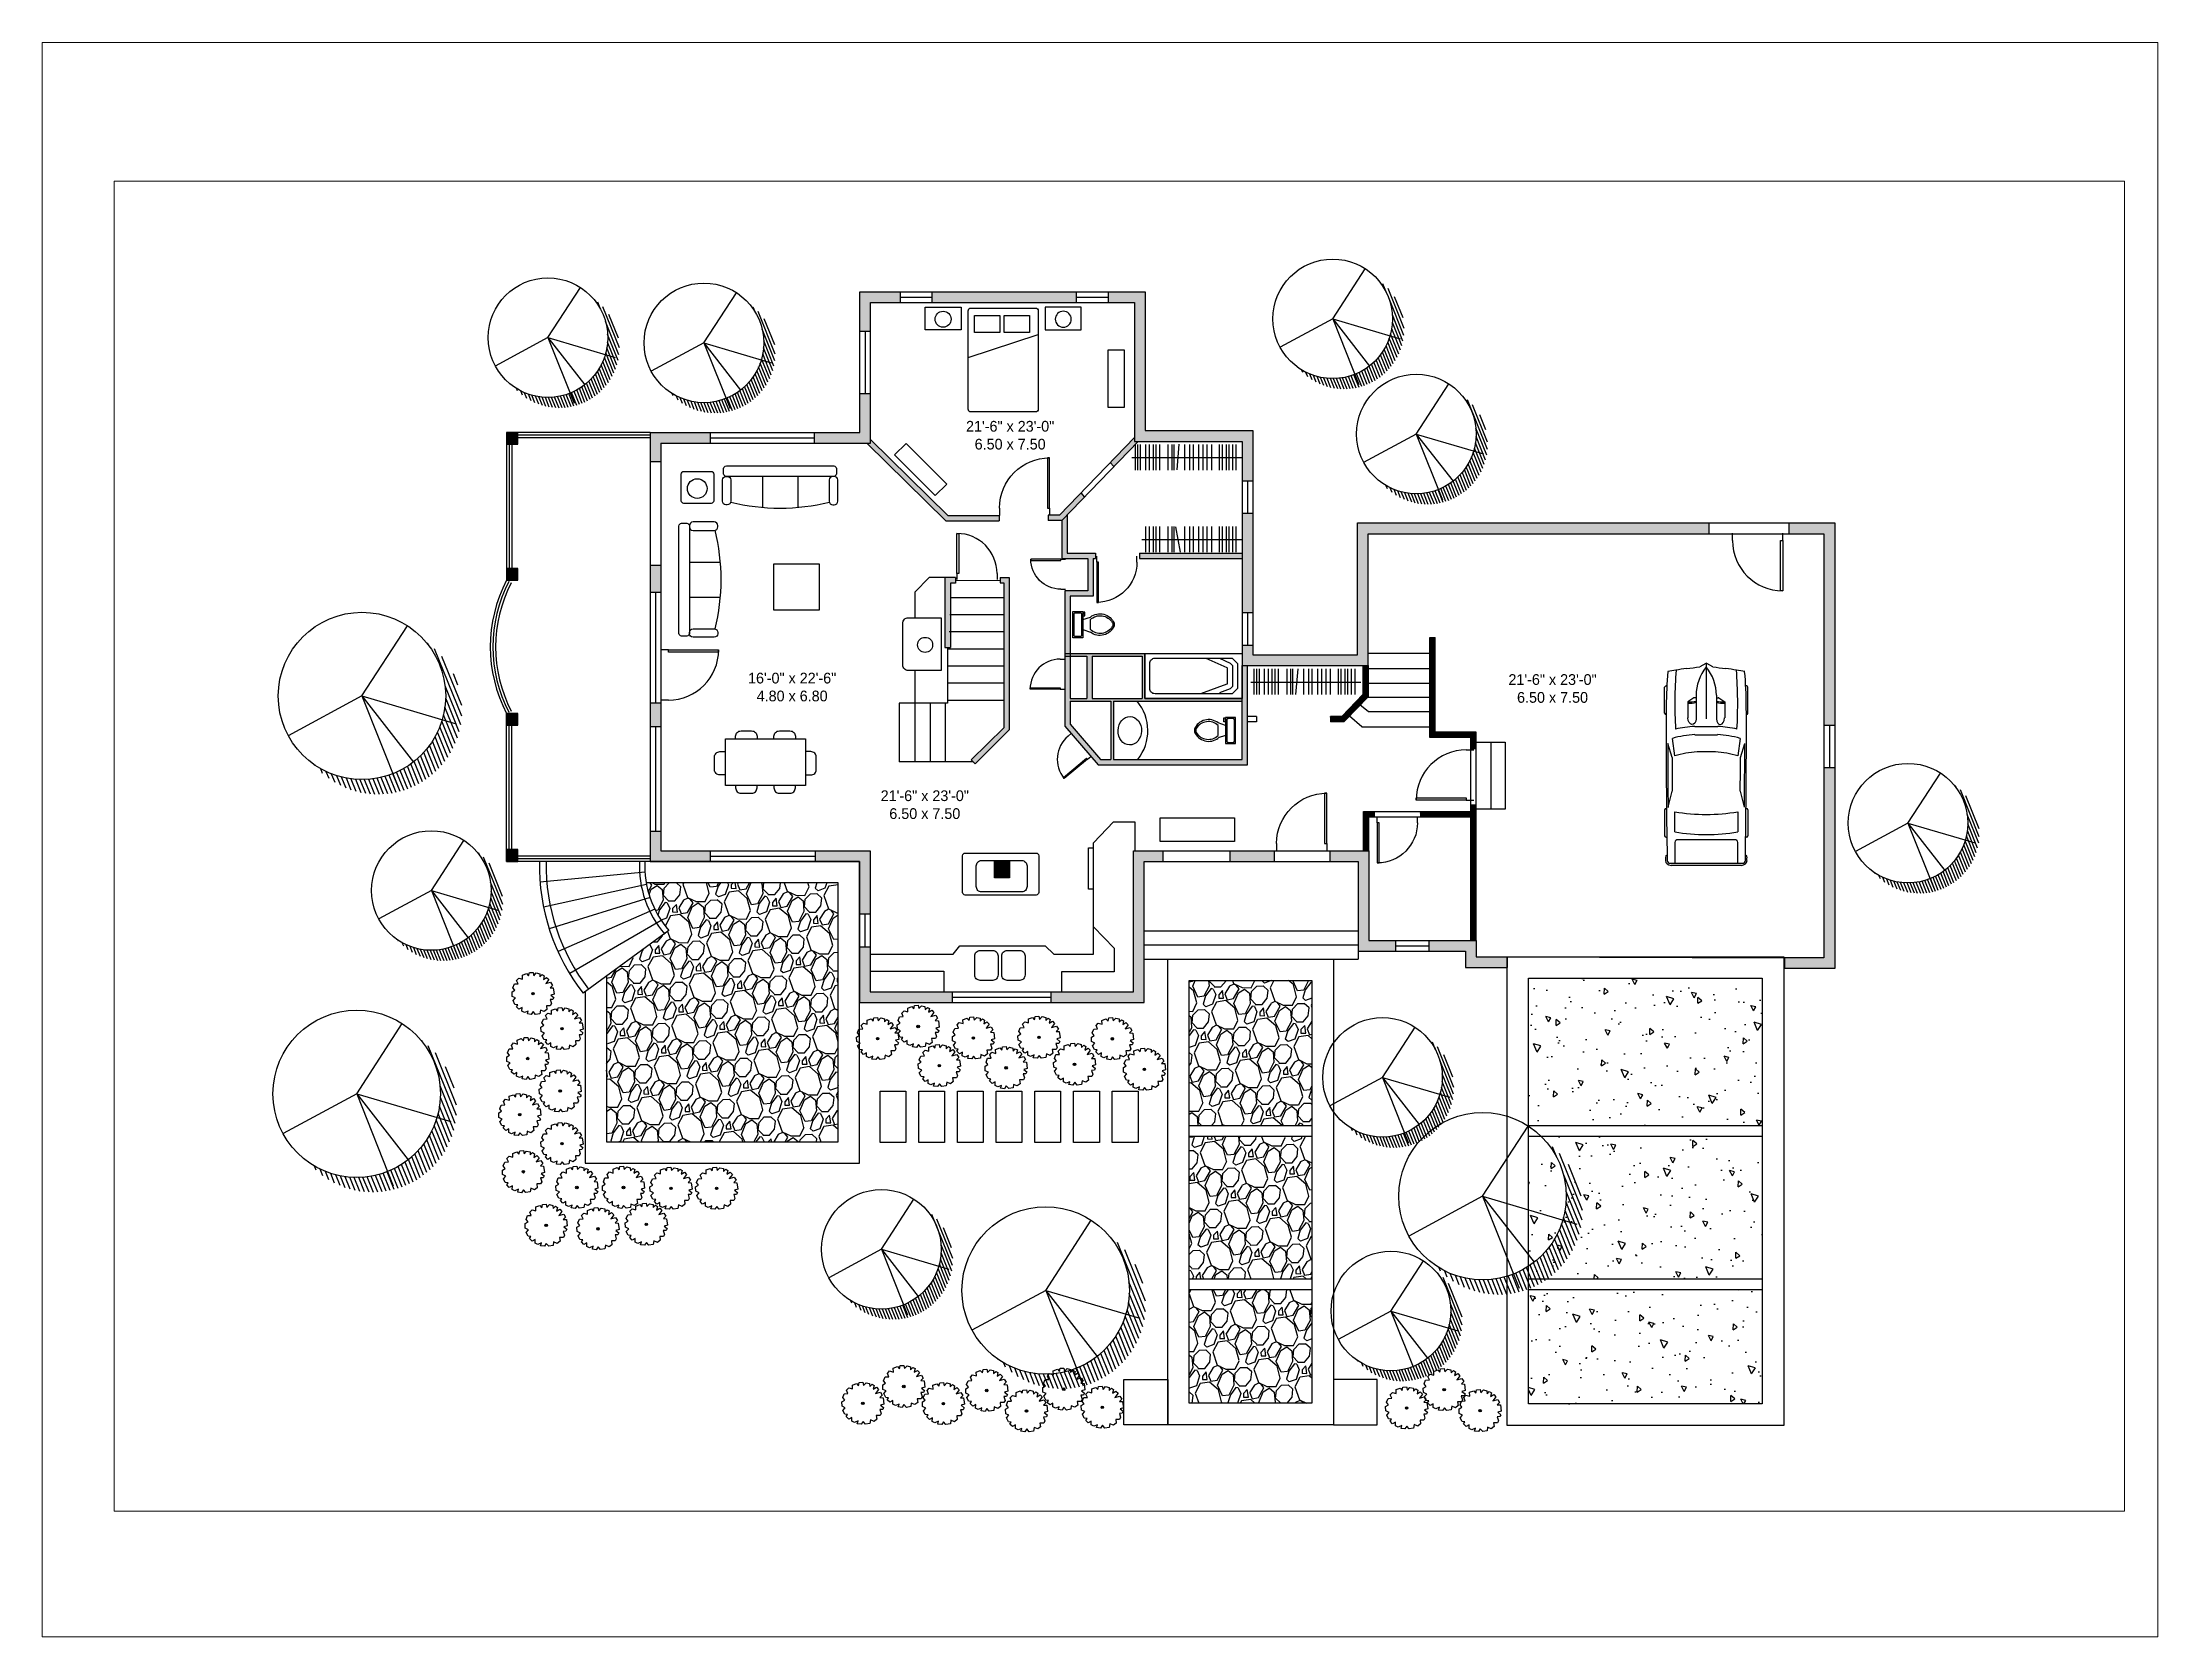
# Paper-space layout 'Layout1' of a CAD drawing. Header units: inches. Extents: x 0.1 to 10.2, y 0.2 to 7.8.
# The model-space entities are those that its viewports show. They can reach past a viewport. Long polylines and large blocks are cut down to what shows.
import ezdxf

# ---------------------------------------------------------------- set-up
doc = ezdxf.new("R2010")
doc.units = ezdxf.units.IN
doc.header["$MEASUREMENT"] = 0
doc.linetypes.add('PHANTOM2', pattern=[1.25, 0.625, -0.125, 0.125, -0.125, 0.125, -0.125])
doc.layers.get('0').update_dxf_attribs({"color": 20})
for name, color, linetype in [('Base', 5, 'Continuous'), ('Furniture', 13, 'Continuous'), ('Planters', 254, 'Continuous'), ('plants', 3, 'Continuous'), ('PPlne', 7, 'PHANTOM2'), ('Text', 7, 'Continuous')]:
    doc.layers.add(name, color=color, linetype=linetype)
doc.layers.add('VP', color=7, linetype='Continuous', plot=False)
doc.layers.add('Walls', color=7, linetype='Continuous', plot=False)
doc.styles.add('cityblue', font='', dxfattribs={"height": 12})
doc.styles.get('cityblue').set_extended_font_data('CityBlueprint')
pattern_1 = [(45, (-127.39268, 96.24636), (-0.088388348, 0.088388348), [])]
pattern_2 = [(295.0128, (-159.3516, 148.921), (257.934733, -544.030949), [6.7268, -665.9544]), (251.96974, (-156.5074, 142.8252), (188.4134344, 571.8394685), [11.5434, -1142.7962]), (199.51045, (-160.0803, 131.8486), (701.643234, 245.350306), [8.1394, -805.8016]), (334.2737, (-156.1932, 109.0146), (-900.968297, 436.756371), [10.5119, -1040.6779]), (359.83365, (-146.7233, 104.4517), (-649.985694, 4.312464), [10.3078, -1020.4687]), (64.2737, (-136.4156, 104.4218), (-436.756371, -900.968297), [10.5119, -1040.6779]), (104.69424, (-131.8526, 113.8917), (206.2771932, -793.693719), [13.9015, -1376.2424]), (139.25533, (-135.3789, 127.3385), (-875.799444, 751.98094), [13.1244, -1299.3161]), (188.42957, (-145.3223, 135.9047), (-754.620606, -114.226708), [10.5475, -1044.2037]), (242.23636, (-155.756, 134.3585), (260.927363, 486.741113), [12.0416, -590.0381]), (289.39744, (-161.3651, 123.7031), (271.8389923, -767.2050327), [15.5724, -1541.66875]), (205.8141, (-136.392, 154.3843), (-412.90735, -204.95736), [5.315, -526.1922]), (238.46923, (-141.1765, 152.0698), (346.025719, 559.255042), [10.1119, -1001.0756]), (292, (-146.465, 143.45), (46.0252, -19.5366), [7.071, -63.6396]), (270.1986, (-153.355, 142.5735), (5.632297, 269.199326), [3.8079, -376.9808]), (358.8014, (-153.342, 138.766), (-157.612284, 12.58443), [5.3851, -263.873]), (97.9638, (-147.958, 138.653), (-33.440816, 177.14884), [8.7464, -282.8011]), (228.565, (-149.17, 147.315), (85.09836, 72.51393), [6.3245, -151.7893]), (83.38954, (-164.673, 112.071), (57.289836, 518.862096), [8.86, -877.1423]), (137.34618, (-163.6532, 120.872), (428.131444, -399.003091), [7.433, -735.8704]), (0.1986, (-158.375, 151.2224), (-269.199326, 5.632297), [7.6158, -373.1729]), (50.61046, (-150.759, 151.2488), (-333.441292, -401.6427575), [8.86, -877.1423]), (46.44395, (-136.1375, 99.9583), (-189.733267, -191.0531), [8.544, -418.6562]), (1.77514, (-130.25, 106.15), (-603.960452, -15.224093), [7.1589, -708.7322]), (133.8014, (-112.154, 132.146), (-191.0531, 189.733267), [7.6158, -373.1729]), (84.35402, (-117.4255, 137.6427), (-69.874263, -676.47438), [8.3816, -829.7712]), (136.44395, (-121.727, 109.5937), (191.0531, -189.733267), [4.272, -422.9282]), (168.3099, (-113.326, 129.385), (-203.63753, 32.12098), [2.5495, -252.4015]), (232.9638, (-115.823, 129.901), (104.63491, 118.53917), [10.3078, -195.8475]), (253.009, (-122.0316, 121.673), (149.3403216, 479.788983), [9.5525, -945.6962]), (10.69, (-143.816, 136.895), (-111.58704, -6.95213), [7.211, -173.0665]), (60.15723, (-136.7297, 138.2323), (424.1719446, 743.3560126), [12.5897, -1246.3781]), (127.9454, (-130.465, 149.1525), (244.030473, -320.856866), [5.1478, -509.6337]), (157, (-133.63, 153.21), (-65.5618, -26.4887), [3, -47]), (187.25644, (-123.803, 121.3385), (400.322924, 47.345076), [6.9462, -687.676]), (115.0128, (-130.6936, 120.461), (-257.934733, 544.030949), [13.4536, -659.2276]), (67, (-136.38, 132.653), (-26.4887, 65.5618), [13, -37]), (32.30485, (-131.3026, 144.6195), (517.542263, 323.496532), [7.9057, -782.6637]), (321.0546, (-124.6206, 148.8445), (164.564414, -124.17147), [7.2801, -356.7254]), (274.64598, (-118.9585, 144.2684), (89.0578547, -1069.845175), [11.8532, -1173.4737]), (242.42608, (-117.9984, 132.454), (-300.000476, -578.7915983), [12.54, -1241.4537])]
pattern_3 = [(117, (-127.393, 96.246), (30.0837, 56.5793), [6.675, -73.425]), (62, (-127.39, 96.246), (-66.4484, 14.7903), [5.34, -58.74]), (167.4514, (-124.886, 100.96), (-36.3646, 71.3696), [5.673, -62.4016]), (113.184, (-143.78, 103.2), (50.6735, 81.6777), [10.0125, -110.1375]), (163.636, (-139.555, 110.01), (-47.3017, 110.447), [8.5093, -93.6025]), (58.184, (-143.78, 103.2), (-47.302, 110.447), [8.01, -88.11]), (88, (-136.204, 109.655), (53.742, 34.9005), [6.675, -73.425]), (33, (-136.204, 109.655), (-50.9466, 45.1507), [5.34, -58.74]), (138.4514, (-131.725, 112.563), (2.7954, 80.0512), [5.673, -62.4016]), (104.5, (-127.393, 96.246), (-26.84945, 12.5726), [0, -58.028, 0, -59.63, 0, -58.9625]), (74.5, (-127.393, 96.246), (-23.1639, 35.26765), [0, -33.998, 0, -56.693, 0, -22.4725]), (34.5, (-135.148, 77.977), (20.4115, 42.949), [0, -22.25, 0, -69.42, 0, -92.115]), (24.5, (-138.625, 69.785), (12.0792, 51.2586), [0, -28.925, 0, -46.102, 0, -65.415])]

# ---------------------------------------------------------------- blocks, each defined once
blk = doc.blocks.new('table')
at = {"layer": 'Furniture', "color": 20}
blk.add_lwpolyline([(105.9, 151.6), (195.5, 151.6), (195.5, 99.5), (105.9, 99.5)], close=True, dxfattribs=at)
for points in [[(117.4, 151.6), (117.4, 154.4, -0.414214), (123.4, 160.4), (135.3, 160.4, -0.414214), (141.3, 154.4), (141.3, 151.6)], [(160.3, 151.6), (160.3, 154.4, -0.414214), (166.3, 160.4), (178.2, 160.4, -0.414214), (184.2, 154.4), (184.2, 151.6)], [(105.9, 111.1), (99.8, 111.1, -0.414214), (93.8, 117.1), (93.8, 131.2, -0.414214), (99.8, 137.2), (105.9, 137.2)], [(195.5, 111.1), (201.6, 111.1, 0.414214), (207.6, 117.1), (207.6, 131.2, 0.414214), (201.6, 137.2), (195.5, 137.2)], [(117.4, 99.5), (117.4, 96.6, 0.414214), (123.4, 90.6), (135.3, 90.6, 0.414214), (141.3, 96.6), (141.3, 99.5)], [(160.3, 99.5), (160.3, 96.6, 0.414214), (166.3, 90.6), (178.2, 90.6, 0.414214), (184.2, 96.6), (184.2, 99.5)]]:
    blk.add_lwpolyline(points, format="xyb", dxfattribs=at)
blk = doc.blocks.new('couch1')
at = {"layer": 'Furniture', "color": 20}
for points in [[(107, 456.9), (227.1, 456.9, -0.414214), (230.1, 453.9), (230.1, 448.2, -0.414214), (227.1, 445.2), (107, 445.2, -0.414214), (104, 448.2), (104, 453.9, -0.414214)], [(106.6, 445.2), (108, 445.2, -0.414214), (112, 441.2), (112, 417.4, -0.414214), (108, 413.4), (106.6, 413.4, -0.414214), (102.6, 417.4), (102.6, 441.2, -0.414214)], [(227.6, 445.2), (226.1, 445.2, 0.414214), (222.1, 441.2), (222.1, 417.4, 0.414214), (226.1, 413.4), (227.6, 413.4, 0.414214), (231.6, 417.4), (231.6, 441.2, 0.414214)]]:
    blk.add_lwpolyline(points, format="xyb", close=True, dxfattribs=at)
for points in [[(147.3, 445.2), (147.3, 410.5)], [(186.8, 445.2), (186.8, 410.5)]]:
    blk.add_lwpolyline(points, dxfattribs=at)
blk.add_arc((167.1, 638.6), 228.9, 256.051, 283.949, dxfattribs=at)
blk = doc.blocks.new('table1')
at = {"layer": 'Furniture', "color": 20}
blk.add_lwpolyline([(329.4, 634.6), (369.7, 634.6), (369.7, 609.1), (329.4, 609.1)], close=True, dxfattribs=at)
blk.add_circle((349.5, 621.1), 8.95, dxfattribs=at)
blk = doc.blocks.new('table2')
at = {"layer": 'Furniture', "color": 20}
blk.add_lwpolyline([(59.6, 450.8), (89.9, 450.8, -0.414214), (92.9, 447.8), (92.9, 418, -0.414214), (89.9, 415), (59.6, 415, -0.414214), (56.6, 418), (56.6, 447.8, -0.414214)], format="xyb", close=True, dxfattribs=at)
blk.add_circle((74.4, 431.6), 11, dxfattribs=at)
blk = doc.blocks.new('*U11')
at = {"color": 7}
for p, q in [((0, 0), (0, -6)), ((40, 0), (40, -6))]:
    blk.add_line(p, q, dxfattribs=at)
blk.add_lwpolyline([(0, 0), (0, 40), (1.75, 40), (1.75, 0)], close=True, dxfattribs=at)
blk.add_arc((0, 0), 40, 0, 90, dxfattribs=at)
blk = doc.blocks.new('*U12')
at = {"color": 20}
for p, q in [((-10, -8.5), (-8, -8.5)), ((-10, -9.5), (-10, -8.5)), ((-7, -9.5), (-10, -9.5)), ((-8, -8.5), (-8, -8)), ((-7, -8), (-7, -9.5)), ((-4, -8), (-6, -14)), ((4, -14), (-4, -14)), ((4, -8), (6, -14)), ((9.5, -6), (9.5, -2))]:
    blk.add_line(p, q, dxfattribs=at)
blk.add_lwpolyline([(10.5, -8), (10.5, 0), (-10.5, 0), (-10.5, -8)], close=True, dxfattribs=at)
for points in [[(-9.5, -2), (-9.5, -6)], [(8.5, -1), (-8.5, -1)], [(-8.5, -7), (8.5, -7)]]:
    blk.add_lwpolyline(points, dxfattribs=at)
for centre, radius, start, end in [((-8.6, -1.9), 0.884, 81.8699, 188.1301), ((-8.6, -6.1), 0.884, 171.8699, 278.1301), ((3.5, -21.6), 12.2, 141.4691, 247.9714), ((4.2, -21.8), 11.3, 136.3677, 238.9468), ((-3.5, -21.6), 12.2, 292.0284, 38.5307), ((-4.2, -21.8), 11.3, 301.053, 43.6321), ((8.6, -1.9), 0.884, 351.8699, 98.1301), ((8.6, -6.1), 0.884, 261.8699, 8.1301), ((0, -27.9), 4, 245.7318, 294.2682), ((0, -29), 4, 254.8605, 285.1395)]:
    blk.add_arc(centre, radius, start, end, dxfattribs=at)
blk = doc.blocks.new('*U10')
at = {"color": 20}
for p, q in [((21.1, 37.4), (21.1, 36.8)), ((46.6, 38.9), (22.4, 38.9)), ((47.8, 37.4), (47.8, 37.4)), ((70, 31.5), (86.4, 29.4)), ((88, 31.9), (74.8, 35.9)), ((134.3, 35.6), (119.3, 31.8)), ((135.5, 37.1), (135.5, 37.4)), ((136.7, 38.9), (160.9, 38.9)), ((138.4, 29.4), (157.2, 29.4)), ((162.1, 37.4), (162.1, 36.8)), ((164.5, 26.4), (164.5, -26.4)), ((186.5, 29.4), (167, 29.4)), ((186.5, -33.5), (186.5, 33.5)), ((188.4, -32.8), (188.4, 32.8)), ((3.3, 6.1), (0.1, 0.4)), ((29.8, 9.5), (51.7, 9.5)), ((32.1, 9.5), (32.1, 11.2)), ((32.3, 11.6), (36.1, 17.2)), ((36.1, 17.2), (50.9, 17.2)), ((58.9, -10.8), (58.9, 10.8)), ((66.6, -10.5), (66.6, 10.5)), ((82.7, 8.5), (82.7, -8.5)), ((186.5, -10.5), (186.5, 10.5)), ((0, 0), (51.7, 0)), ((0.1, -0.4), (3.3, -6.1)), ((29.8, -9.5), (51.7, -9.5)), ((32.1, -9.5), (32.1, -11.2)), ((32.3, -11.6), (36.1, -17.2)), ((36.1, -17.2), (50.9, -17.2)), ((21.1, -37.4), (21.1, -36.8)), ((46.6, -38.9), (22.4, -38.9)), ((47.8, -37.4), (47.8, -37.4)), ((86.4, -29.4), (70, -31.5)), ((88, -31.9), (74.8, -35.9)), ((134.3, -35.6), (119.3, -31.8)), ((135.5, -37.1), (135.5, -37.4)), ((136.7, -38.9), (160.9, -38.9)), ((157.2, -29.4), (138.4, -29.4)), ((162.1, -37.4), (162.1, -36.8)), ((167, -29.4), (186.5, -29.4))]:
    blk.add_line(p, q, dxfattribs=at)
for centre, major_axis, ratio, start_param, end_param in [((259.2, -27.5), (0, -305.3), 0.842304, 4.528606, 4.561838), ((266, -27.5), (0, 313.3), 0.842304, 1.367076, 1.39176), ((37.5, -594), (0, -623.3), 0.842304, 3.096046, 3.200911), ((41.2, -490.9), (0, 528.2), 0.842304, 0.00281, 0.075598), ((22.4, 37.4), (0, -1.48), 0.842304, 3.141593, 4.712389), ((64.5, -10555.6), (0, 10593), 0.842304, -0.013397, 0.002797), ((46.6, 37.4), (0, 1.48), 0.842304, -1.570796, 0), ((134.4, 5.4), (0, -89.8), 0.842304, 4.449482, 4.652344), ((135.3, 5.4), (0, 81.8), 0.842304, 1.245306, 1.50788), ((64.5, -10555.6), (0, -10591.5), 0.842304, 3.133765, 3.140441), ((149.6, 2.8), (0, -79.6), 0.842304, 4.372215, 4.640744), ((95.8, -3666.4), (0, -3698.2), 0.842304, 3.134049, 3.144098), ((136.7, 37.4), (0, -1.48), 0.842304, 3.141593, 4.712389), ((17.1, 0), (0, 147), 0.842304, 4.511394, 4.913384), ((35.9, 0), (0, 147), 0.842304, 4.511394, 4.913384), ((160.9, 37.4), (0, 1.48), 0.842304, -1.570796, 0), ((167, 26.4), (0, 2.96), 0.842304, 0, 1.570796), ((180.6, 35.8), (0, 2.22), 0.842304, -0.013017, 1.249894), ((64.5, -10556.4), (0, 10595.3), 0.842304, -0.013397, -0.013017), ((184, 32.8), (0, -5.25), 0.842304, 1.570796, 3.128196), ((184, 33.5), (0, -2.96), 0.842304, 1.570796, 3.128196), ((0.6, 0), (0, -0.74), 0.842304, 4.131459, 5.293319), ((-204.5, 52.4), (0, -251), 0.842304, 1.385369, 1.434372), ((29.8, -46.7), (0, 56.2), 0.842304, 0, 0.590319), ((32.7, 11.2), (0, 0.74), 0.842304, 0.879714, 1.570796), ((13, 17), (0, 27.4), 0.842304, 4.435146, 4.718221), ((14.2, 17), (0, 27.4), 0.842304, 4.435146, 4.718221), ((50.8, 13.3), (6.34, -0.36), 0.603834, -1.395552, 1.581315), ((-204.5, -52.4), (0, 251), 0.842304, -1.434372, -1.385369), ((29.8, 46.7), (0, 56.2), 0.842304, 2.551274, 3.141593), ((259.2, 27.5), (0, 305.3), 0.842304, 1.721348, 1.754579), ((32.7, -11.2), (0, -0.74), 0.842304, 4.712389, 5.403472), ((13, -17), (0, -27.4), 0.842304, 1.564964, 1.848039), ((14.2, -17), (0, -27.4), 0.842304, 1.564964, 1.848039), ((134.4, -5.4), (0, -89.8), 0.842304, -1.510751, -1.307889), ((135.3, -5.4), (0, -81.8), 0.842304, -1.50788, -1.245306), ((149.6, -2.8), (0, -79.6), 0.842304, -1.499151, -1.230623), ((266, 27.5), (0, 313.3), 0.842304, 1.749832, 1.774517), ((37.5, 594), (0, -623.3), 0.842304, -0.059319, 0.045547), ((41.2, 490.9), (0, -528.2), 0.842304, -0.075598, -0.00281), ((22.4, -37.4), (0, 1.48), 0.842304, 1.570796, 3.141593), ((64.5, 10555.6), (0, 10593), 0.842304, 3.138796, 3.15499), ((46.6, -37.4), (0, -1.48), 0.842304, 0, 1.570796), ((64.5, 10555.6), (0, -10591.5), 0.842304, 0.001152, 0.007828), ((95.8, 3666.4), (0, -3698.2), 0.842304, -0.002505, 0.007544), ((136.7, -37.4), (0, -1.48), 0.842304, -1.570796, 0), ((160.9, -37.4), (0, 1.48), 0.842304, 3.141593, 4.712389), ((167, -26.4), (0, -2.96), 0.842304, 4.712389, 6.283185), ((180.6, -35.8), (0, -2.22), 0.842304, -1.249894, 0.013017), ((64.5, 10556.4), (0, 10595.3), 0.842304, 3.15461, 3.15499), ((184, -32.8), (0, -5.25), 0.842304, 0.013397, 1.570796), ((184, -33.5), (0, 2.96), 0.842304, 3.15499, 4.712389)]:
    blk.add_ellipse(centre, major_axis=major_axis, ratio=ratio, start_param=start_param, end_param=end_param, dxfattribs=at)
at = {"color": 20, "extrusion": (0, 0, -1)}
blk.add_ellipse((50.8, -13.3), major_axis=(6.34, 0.36), ratio=0.603834, start_param=-1.395552, end_param=1.581315, dxfattribs=at)
blk = doc.blocks.new('column')
at = {"layer": 'Base'}
h = blk.add_hatch(color=7, dxfattribs=at)
h.dxf.hatch_style = 1
h.paths.add_polyline_path([(-139, 27.6), (-139, 14.4), (-126.4, 14.4), (-126.4, 27.6)])
at = {"layer": 'Base', "color": 7}
blk.add_lwpolyline([(-139, 14.4), (-126.4, 14.4), (-126.4, 27.6), (-139, 27.6)], close=True, dxfattribs=at)
blk = doc.blocks.new('tree1')
at = {"layer": 'plants'}
h = blk.add_hatch(dxfattribs=at)
h.set_pattern_fill('ANSI31', color=104, scale=26, angle=67)
h.paths.add_polyline_path([(161.8, 582.8, 0.24545), (133.1, 637.7, -0.176813), (148.8, 594.6, -0.231228), (123, 541.8), (133.6, 528.2, 0.242904)])
h.paths.add_polyline_path([(123, 541.8, -0.328586), (43.7, 539.6, 0.390287), (133.6, 528.2)])
at = {"layer": 'plants', "color": 104}
for points in [[(81.9, 594.6), (118.3, 650.7)], [(81.9, 594.6), (23, 562.8)], [(81.9, 594.6), (111.1, 521.1)], [(81.9, 594.6), (81.9, 594.6)], [(81.9, 594.6), (123, 541.8)], [(81.9, 594.6), (81.9, 594.6)], [(81.9, 594.6), (157.2, 572.4)], [(81.9, 594.6), (81.9, 594.6)]]:
    blk.add_lwpolyline(points, dxfattribs=at)
blk.add_circle((81.9, 594.6), 66.9, dxfattribs=at)
blk = doc.blocks.new('shrub1')
at = {"layer": 'plants'}
h = blk.add_hatch(color=23, dxfattribs=at)
h.dxf.hatch_style = 1
h.paths.add_polyline_path([(277.6, -184, 1), (274.8, -184, 1)])
at = {"layer": 'plants', "color": 23}
blk.add_lwpolyline([(287.8, -168.1), (291.4, -165.9), (293.8, -168.4), (290.4, -172.9), (295.9, -171.4), (298, -174.8), (295.4, -177.4), (298.9, -177.6), (299.8, -184.7), (296.1, -185.8), (299.5, -188.5), (298.4, -190.7), (295.3, -190.8), (296.7, -195.2), (295.5, -197.6), (291.2, -197.6), (291.8, -201.8), (288.7, -204.2), (284.6, -202.5), (284, -206.5), (279.1, -207.3), (276.4, -204.2), (274.3, -207.4), (269.9, -206.8), (270.9, -203.6), (266.8, -205.3), (263.8, -203.8), (263.9, -199.7), (260.5, -201.6), (257.7, -198.7), (259.2, -196.5), (256, -196.1), (253.9, -191.9), (256.6, -188.9), (252.9, -187.2), (252.7, -182.1), (255.9, -180.2), (253.7, -177.5), (255.4, -173.2), (259.6, -173), (257.9, -169.3), (260.4, -166.6), (264.6, -167.8), (264.5, -163.4), (269, -161.7), (271.3, -164.3), (272.1, -160.6), (276.2, -160.3), (277, -164), (279.9, -160.8), (283.8, -161.8), (283.9, -165.2), (286.5, -162.6), (288.8, -164)], close=True, dxfattribs=at)
blk.add_circle((276.2, -184), 1.38, dxfattribs=at)

msp = doc.modelspace()

# ---------------------------------------------------------------- hatches: boundary and pattern name
at = {"layer": 'Furniture'}
h = msp.add_hatch(color=20, dxfattribs=at)
h.dxf.hatch_style = 1
h.paths.add_polyline_path([(279.5, 111), (296.2, 111), (296.2, 92.3), (279.5, 92.3)])
at = {"layer": 'Planters'}
h = msp.add_hatch(dxfattribs=at)
h.set_pattern_fill('GRAVEL', color=253, scale=50, angle=67)
h.set_pattern_definition(pattern_2)
h.paths.add_polyline_path([(-154.3, -17.7), (-154.3, -203.2), (104.6, -203.2), (104.6, 86.6), (-110, 86.6, 0.135881), (-84.7, 33.2)])
h = msp.add_hatch(dxfattribs=at)
h.set_pattern_fill('GRAVEL', color=253, scale=50, angle=67)
h.set_pattern_definition(pattern_2)
h.paths.add_polyline_path([(497.4, -185), (634.8, -185), (634.8, -22.7), (497.4, -22.7)])
h = msp.add_hatch(dxfattribs=at)
h.set_pattern_fill('AR-CONC', color=24, scale=8.9, angle=67)
h.set_pattern_definition(pattern_3)
h.paths.add_polyline_path([(877.1, -20), (877.1, -185), (1138.6, -185), (1138.6, -20)])
h = msp.add_hatch(dxfattribs=at)
h.set_pattern_fill('GRAVEL', color=253, scale=50, angle=67)
h.set_pattern_definition(pattern_2)
h.paths.add_polyline_path([(497.4, -197.2), (497.4, -356.5), (634.8, -356.5), (634.8, -197.2)])
h.paths.add_polyline_path([(497.4, -368.7), (497.4, -495.7), (634.8, -495.7), (634.8, -368.7)])
h = msp.add_hatch(dxfattribs=at)
h.set_pattern_fill('AR-CONC', color=24, scale=8.9, angle=67)
h.set_pattern_definition(pattern_3)
h.paths.add_polyline_path([(1138.6, -356.5), (1138.6, -197.2), (877.1, -197.2), (877.1, -356.5)])
h.paths.add_polyline_path([(1138.6, -496.5), (1138.6, -368.7), (877.1, -368.7), (877.1, -496.5)])
at = {"layer": 'Walls'}
h = msp.add_hatch(color=7, dxfattribs=at)
h.dxf.hatch_style = 1
h.paths.add_polyline_path([(-105.6, 558.2), (-93.6, 558.2), (-93.6, 578.6), (-38.6, 578.6), (-38.6, 590.6), (-105.6, 590.6)])
h.paths.add_polyline_path([(78, 590.6), (78, 578.6), (140.9, 578.6), (140.9, 634), (128.9, 634), (128.9, 590.6)])
h.paths.add_polyline_path([(140.9, 703.8), (140.9, 736.1), (174, 736.1), (174, 748.1), (128.9, 748.1), (128.9, 703.8)])
h.paths.add_polyline_path([(209.6, 748.1), (209.6, 736.1), (371.1, 736.1), (371.1, 748.1)])
h.paths.add_polyline_path([(568.8, 536.4), (568.8, 592.6), (448.1, 592.6), (448.1, 748.1), (406.8, 748.1), (406.8, 736.1), (436.1, 736.1), (436.1, 580.6), (556.8, 580.6), (556.8, 536.4)])
h.paths.add_polyline_path([(568.8, 500.2), (556.8, 500.2), (556.8, 389.2), (568.8, 389.2)])
h.paths.add_polyline_path([(568.8, 341.8), (568.8, 352.5), (556.8, 352.5), (556.8, 329.8), (697.8, 329.8), (697.8, 477.3), (1078.6, 477.3), (1078.6, 489.3), (685.8, 489.3), (685.8, 341.8)])
h.paths.add_polyline_path([(1168.2, 489.3), (1168.2, 477.3), (1207.6, 477.3), (1207.6, 262.9), (1219.6, 262.9), (1219.6, 489.3)])
h.paths.add_polyline_path([(-105.6, 411.9), (-93.6, 411.9), (-93.6, 442), (-105.6, 442)])
h.paths.add_polyline_path([(-105.6, 261.5), (-93.6, 261.5), (-93.6, 288.2), (-105.6, 288.2)])
h.paths.add_polyline_path([(-93.6, 122.6), (-93.6, 144.3), (-105.6, 144.3), (-105.6, 110.6), (-38.5, 110.6), (-38.5, 122.6)])
h.paths.add_polyline_path([(128.6, 110.6), (128.6, 51.9), (140.6, 51.9), (140.6, 122.6), (79, 122.6), (79, 110.6)])
h.paths.add_polyline_path([(128.6, -47.2), (232.4, -47.2), (232.4, -35.2), (140.6, -35.2), (140.6, 15), (128.6, 15)])
h.paths.add_polyline_path([(447.1, -47.2), (447.1, 110.6), (468.1, 110.6), (468.1, 122.6), (435.1, 122.6), (435.1, -35.2), (342.8, -35.2), (342.8, -47.2)])
h.paths.add_polyline_path([(592.4, 110.6), (592.4, 122.6), (542.9, 122.6), (542.9, 110.6)])
h.paths.add_polyline_path([(686.5, 10.2), (728.4, 10.2), (728.4, 22.2), (698.5, 22.2), (698.5, 122.6), (654.8, 122.6), (654.8, 110.6), (686.5, 110.6)])
h.paths.add_polyline_path([(853.1, -8), (853.1, 4), (818.5, 4), (818.5, 22.2), (765.5, 22.2), (765.5, 10.2), (806.5, 10.2), (806.5, -8)])
h.paths.add_polyline_path([(1163.3, 2.6), (1163.3, -9.4), (1219.6, -9.4), (1219.6, 215.7), (1207.6, 215.7), (1207.6, 2.6)])
h = msp.add_hatch(color=7, dxfattribs=at)
h.dxf.hatch_style = 1
h.paths.add_polyline_path([(227.5, 497.5), (140.9, 582.8), (140.9, 578.6), (136.7, 578.6), (225.1, 491.5), (285, 491.5), (285, 497.5)])
h = msp.add_hatch(color=7, dxfattribs=at)
h.dxf.hatch_style = 1
h.paths.add_polyline_path([(440.2, 580.6), (436.1, 580.6), (436.1, 584.9), (409, 556.9), (413.2, 552.5)])
h.paths.add_polyline_path([(380.3, 518.3), (376.3, 522.9), (352.3, 498), (339.6, 498), (339.6, 492), (354.9, 492)])
h.paths.add_polyline_path([(360.8, 498.1), (354.8, 491.9), (354.8, 449.5), (383.9, 449.5), (383.9, 413.3), (358.3, 413.3), (358.3, 343.4), (364.3, 343.4), (364.3, 407.3), (389.9, 407.3), (389.9, 449.5), (392.6, 449.5), (392.6, 455.5), (360.8, 455.5)])
h.paths.add_polyline_path([(447.8, 343.4), (364.3, 343.4), (364.3, 340.4), (382.9, 340.4), (382.9, 292.8), (364.3, 292.8), (364.3, 340.4), (358.3, 340.4), (358.3, 262), (395.5, 218.8), (562.8, 218.8), (562.8, 329.8), (556.8, 329.8), (556.8, 224.8), (412.9, 224.8), (412.9, 289.8), (556.8, 289.8), (556.8, 292.8), (447.8, 292.8)])
h.paths.add_polyline_path([(388.9, 340.4), (444.8, 340.4), (444.8, 292.8), (388.9, 292.8)], flags=16)
h.paths.add_polyline_path([(409.9, 289.8), (409.9, 224.8), (398.3, 224.8), (364.3, 264.2), (364.3, 289.8)], flags=16)
h.paths.add_polyline_path([(364.3, 343.4), (358.3, 343.4), (358.3, 340.4), (364.3, 340.4)], flags=17)
h = msp.add_hatch(color=7, dxfattribs=at)
h.dxf.hatch_style = 1
h.paths.add_polyline_path([(556.8, 449.5), (556.8, 455.5), (441.9, 455.5), (441.9, 449.5)])
h = msp.add_hatch(color=7, dxfattribs=at)
h.dxf.hatch_style = 1
h.paths.add_polyline_path([(224.2, 349.9), (230.2, 349.9), (230.2, 422.1), (235.8, 422.1), (235.8, 428.1), (224.2, 428.1)])
h.paths.add_polyline_path([(296, 428.2), (286, 428.2), (286, 422.2), (290, 422.2), (290, 260.2), (253.6, 224.1), (257.8, 219.8), (296, 257.7)])
h = msp.add_hatch(dxfattribs=at)
h.set_pattern_fill('ANSI31')
h.set_pattern_definition(pattern_1)
h.paths.add_polyline_path([(766.7, 249.1), (812.5, 249.1), (812.5, 236.9), (818.5, 236.9), (818.5, 255.1), (772.7, 255.1), (772.7, 361), (766.7, 361)])
h.paths.add_polyline_path([(655.4, 266.8), (670.6, 266.8), (697.8, 294.8), (697.8, 329.8), (691.8, 329.8), (691.8, 297.2), (668.1, 272.8), (655.4, 272.8)])
h = msp.add_hatch(dxfattribs=at)
h.set_pattern_fill('ANSI31')
h.set_pattern_definition(pattern_1)
h.paths.add_polyline_path([(698.5, 160.4), (704.5, 160.4), (704.5, 166.4), (692.5, 166.4), (692.5, 122.6), (698.5, 122.6)])
h = msp.add_hatch(dxfattribs=at)
h.set_pattern_fill('ANSI31')
h.set_pattern_definition(pattern_1)
h.paths.add_polyline_path([(756.2, 166.4), (756.2, 160.4), (812.5, 160.4), (812.5, 166.4)])
h = msp.add_hatch(dxfattribs=at)
h.set_pattern_fill('ANSI31')
h.set_pattern_definition(pattern_1)
h.paths.add_polyline_path([(818.5, 173.8), (812.5, 173.8), (812.5, 22.2), (818.5, 22.2)])

# ---------------------------------------------------------------- linework, layer by layer
at = {"layer": 'Base', "color": 7}
for points in [[(-105.6, 590.6), (128.9, 590.6), (128.9, 748.1), (448.1, 748.1), (448.1, 592.6), (568.8, 592.6), (568.8, 341.8), (685.8, 341.8), (685.8, 489.3), (1219.6, 489.3), (1219.6, -9.4), (1163.3, -9.4)], [(-93.6, 578.6), (140.9, 578.6), (140.9, 736.1), (436.1, 736.1), (436.1, 580.6), (556.8, 580.6), (556.8, 329.8), (697.8, 329.8), (697.8, 477.3), (1207.6, 477.3), (1207.6, 2.6), (1163.3, 2.6)], [(174, 748.1), (174, 736.1)], [(174, 742.1), (209.6, 742.1)], [(209.6, 748.1), (209.6, 736.1)], [(371.1, 748.1), (371.1, 736.1)], [(371.1, 742.1), (406.8, 742.1)], [(406.8, 748.1), (406.8, 736.1)], [(128.9, 703.8), (140.9, 703.8)], [(134.9, 703.8), (134.9, 634)], [(128.9, 634), (140.9, 634)], [(-105.6, 590.6), (-266.4, 590.6), (-266.4, 425.2)], [(-105.6, 587.6), (-263.4, 587.6), (-263.4, 425.2)], [(-105.6, 584.6), (-260.4, 584.6), (-260.4, 425.2)], [(-105.6, 590.6), (-105.6, 110.6), (128.6, 110.6), (128.6, -47.2), (447.1, -47.2), (447.1, 110.6), (686.5, 110.6), (686.5, 10.2), (806.5, 10.2), (806.5, -8), (853.1, -8)], [(-93.6, 578.6), (-93.6, 122.6), (140.6, 122.6), (140.6, -35.2), (435.1, -35.2), (435.1, 122.6), (698.5, 122.6), (698.5, 22.2), (818.5, 22.2), (818.5, 4), (853.1, 4)], [(-38.6, 590.6), (-38.6, 578.6)], [(-38.6, 584.6), (78, 584.6)], [(78, 590.6), (78, 578.6)], [(136.7, 578.6), (225.1, 491.5), (285, 491.5)], [(140.9, 582.8), (227.5, 497.5), (285, 497.5)], [(436.1, 584.9), (352.3, 498), (339.6, 498)], [(440.2, 580.6), (354.9, 492), (339.6, 492)], [(-105.6, 558.2), (-93.6, 558.2)], [(409, 556.9), (413.2, 552.5)], [(376.3, 522.9), (380.3, 518.3)], [(556.8, 536.4), (568.8, 536.4)], [(562.8, 536.4), (562.8, 500.2)], [(285, 497.5), (285, 491.5)], [(339.6, 498), (339.6, 492)], [(360.8, 498.1), (360.8, 455.5), (392.6, 455.5)], [(556.8, 500.2), (568.8, 500.2)], [(354.8, 492), (354.8, 449.5), (383.9, 449.5)], [(1078.6, 489.3), (1078.6, 477.3)], [(1168.2, 489.3), (1168.2, 477.3)], [(392.6, 455.5), (392.6, 449.5)], [(441.9, 455.5), (556.8, 455.5)], [(441.9, 455.5), (441.9, 449.5)], [(-105.6, 442), (-93.6, 442)], [(235.8, 428.1), (224.2, 428.1), (224.2, 349.9)], [(235.8, 428.1), (235.8, 422.1)], [(286, 428.2), (296, 428.2), (296, 257.7), (257.8, 219.8)], [(286, 428.2), (286, 422.2)], [(383.9, 449.5), (383.9, 413.3), (358.3, 413.3), (358.3, 262), (395.5, 218.8), (562.8, 218.8), (562.8, 329.8)], [(389.9, 449.5), (389.9, 407.3), (364.3, 407.3), (364.3, 292.8)], [(389.9, 449.5), (392.6, 449.5)], [(441.9, 449.5), (556.8, 449.5)], [(-105.6, 411.9), (-93.6, 411.9)], [(-99.6, 411.9), (-99.6, 288.2)], [(235.8, 422.1), (230.2, 422.1), (230.2, 349.9)], [(230.2, 406), (290, 406)], [(235.8, 425.1), (286, 425.2)], [(286, 422.2), (290, 422.2), (290, 260.2), (253.6, 224.1)], [(229.5, 386.9), (290, 386.9)], [(556.8, 389.2), (568.8, 389.2)], [(562.8, 389.2), (562.8, 352.5)], [(228.8, 367.7), (290, 367.7)], [(812.5, 22.2), (812.5, 249.1), (766.7, 249.1), (766.7, 361)], [(766.7, 361), (772.7, 361)], [(818.5, 22.2), (818.5, 255.1), (772.7, 255.1), (772.7, 361)], [(227.2, 349.9), (227.2, 287.5), (172.9, 287.5)], [(224.2, 349.9), (230.2, 349.9)], [(227.2, 348.6), (290, 348.6)], [(358.3, 343.4), (447.8, 343.4), (447.8, 292.8)], [(358.3, 340.4), (382.9, 340.4)], [(382.9, 340.4), (382.9, 292.8)], [(388.9, 340.4), (388.9, 292.8)], [(388.9, 340.4), (444.8, 340.4), (444.8, 292.8)], [(556.8, 352.5), (568.8, 352.5)], [(697.8, 343.5), (766.7, 343.5)], [(227.2, 310.3), (290, 310.3)], [(227.4, 329.4), (290, 329.4)], [(412.9, 224.8), (556.8, 224.8), (556.8, 329.8)], [(697.8, 329.8), (697.8, 294.8), (670.6, 266.8), (655.4, 266.8)], [(691.8, 329.8), (691.8, 297.2), (668.1, 272.8), (655.4, 272.8)], [(697.8, 326.5), (766.7, 326.5)], [(697.8, 310), (766.7, 310)], [(-105.6, 288.2), (-93.6, 288.2)], [(172.9, 287.5), (172.9, 222)], [(190.3, 287.5), (190.3, 222)], [(207.6, 287.5), (207.6, 222)], [(224.4, 287.5), (224.4, 222)], [(227.2, 291.1), (290, 291.1)], [(364.3, 292.8), (382.9, 292.8)], [(364.3, 289.8), (409.9, 289.8)], [(364.3, 289.8), (364.3, 264.2), (398.3, 224.8), (409.9, 224.8)], [(388.9, 292.8), (444.8, 292.8)], [(409.9, 289.8), (409.9, 224.8)], [(412.9, 289.8), (412.9, 224.8)], [(412.9, 289.8), (556.8, 289.8)], [(447.8, 292.8), (556.8, 292.8)], [(697.8, 278.2), (688.7, 285.4)], [(697.8, 294.4), (766.7, 294.4)], [(-105.6, 110.6), (-266.4, 110.6), (-266.4, 276.1)], [(-105.6, 113.6), (-263.4, 113.6), (-263.4, 276.1)], [(-105.6, 116.6), (-260.4, 116.6), (-260.4, 276.1)], [(-105.6, 261.5), (-93.6, 261.5)], [(-99.6, 261.5), (-99.6, 144.3)], [(572.8, 272.8), (562.8, 272.8)], [(572.8, 266.8), (562.8, 266.8)], [(572.8, 272.8), (572.8, 266.8)], [(655.4, 272.8), (655.4, 266.8)], [(690.4, 261.1), (676.7, 273.1)], [(690.4, 261.1), (766.7, 261.1)], [(697.8, 278.2), (766.7, 278.2)], [(1207.6, 262.9), (1219.6, 262.9)], [(1213.6, 262.9), (1213.6, 215.7)], [(812.5, 236.9), (818.5, 236.9)], [(818.5, 244.1), (851.1, 244.1), (851.1, 169), (818.5, 169)], [(834.8, 244.1), (834.8, 169)], [(255.7, 222), (172.9, 222)], [(253.6, 224.1), (257.8, 219.8)], [(1207.6, 215.7), (1219.6, 215.7)], [(692.5, 122.6), (692.5, 166.4), (812.5, 166.4)], [(704.5, 166.4), (704.5, 160.4)], [(756.2, 166.4), (756.2, 160.4)], [(812.5, 173.8), (818.5, 173.8)], [(-105.6, 144.3), (-93.6, 144.3)], [(346, 6.7), (390.2, 6.7), (390.2, 131.5), (412.9, 154.9), (436.6, 154.9), (436.6, 122.6)], [(698.5, 122.6), (698.5, 160.4), (812.5, 160.4)], [(-38.5, 122.6), (-38.5, 110.6)], [(79, 122.6), (79, 110.6)], [(390.2, 79.7), (384.7, 79.7), (384.7, 125.9), (390.2, 125.9)], [(468.1, 122.6), (468.1, 110.4)], [(542.9, 122.6), (542.9, 110.6)], [(592.4, 122.6), (592.4, 110.6)], [(654.8, 122.6), (654.8, 110.6)], [(-111.4, 98.6), (-228.9, 87.4)], [(-38.5, 116.6), (79, 116.6)], [(-109.6, 84.7), (-224.9, 59.5)], [(-105.8, 70.2), (-218.5, 35.2)], [(-100.4, 57.1), (-208.7, 9.7)], [(128.6, 51.9), (140.6, 51.9)], [(134.6, 51.9), (134.6, 15)], [(-93.2, 44.4), (-195.6, -15)], [(-84.7, 33.2), (-180.5, -36.9)], [(390.2, 37.5), (413.5, 13.5), (413.5, -12.8), (354.6, -12.8), (354.6, -35.2)], [(447.1, 33), (686.5, 33)], [(128.6, 15), (140.6, 15)], [(140.6, 6.7), (233.5, 6.7)], [(233.5, 6.7), (240.7, 16.1), (336.2, 16.1), (346, 6.7)], [(447.1, 17.1), (686.5, 17.1)], [(447.1, 1.3), (686.5, 1.3)], [(686.5, 10.2), (686.5, 1.3)], [(728.4, 22.2), (728.4, 10.2)], [(728.4, 16.2), (765.5, 16.2)], [(765.5, 22.2), (765.5, 10.2)], [(853.1, 4), (853.1, -8)], [(853.1, 4), (1163.3, 2.6)], [(1163.3, 2.6), (1163.3, -9.4)], [(140.6, -12.2), (222.8, -12.2), (222.8, -35.2)], [(232.4, -35.2), (232.4, -47.2)], [(232.4, -41.2), (342.8, -41.2)], [(342.8, -35.2), (342.8, -47.2)]]:
    msp.add_lwpolyline(points, dxfattribs=at)
for points in [[(263.5, 10.9), (277.6, 10.9, -0.414214), (283.6, 4.9), (283.6, -16.5, -0.414214), (277.6, -22.5), (263.5, -22.5, -0.414214), (257.5, -16.5), (257.5, 4.9, -0.414214)], [(293.7, 10.9), (307.8, 10.9, -0.414214), (313.8, 4.9), (313.8, -16.5, -0.414214), (307.8, -22.5), (293.7, -22.5, -0.414214), (287.7, -16.5), (287.7, 4.9, -0.414214)]]:
    msp.add_lwpolyline(points, format="xyb", close=True, dxfattribs=at)
for centre, radius, start, end in [((-122.2, 350.6), 162.3, 152.6562, 207.3438), ((-122.2, 350.6), 162.3, 152.6562, 207.3438), ((-122.2, 350.6), 159.3, 152.6562, 207.3438), ((-122.2, 350.6), 156.3, 152.6562, 207.3438), ((2.2, 105.8), 231.8, 178.8161, 218.0001), ((2.2, 105.8), 224.2, 178.8161, 218.0001), ((-0.9, 105.5), 116.8, 177.3699, 220.7878), ((-0.9, 105.5), 110.7, 177.3699, 220.7878)]:
    msp.add_arc(centre, radius, start, end, dxfattribs=at)
at = {"layer": 'Furniture', "color": 20}
for points in [[(253.1, 729.8), (325.6, 729.8, -0.414214), (328.6, 726.8), (328.6, 616.5, -0.414214), (325.6, 613.5), (253.1, 613.5, -0.414214), (250.1, 616.5), (250.1, 726.8, -0.414214)], [(183.1, 383.3), (219.8, 383.3), (219.8, 324.2), (183.1, 324.2, -0.414214), (177.1, 330.2), (177.1, 377.3, -0.414214)], [(459.2, 338), (545.4, 338), (551.4, 332), (551.4, 304.2), (545.4, 298.2), (459.2, 298.2, -0.414214), (453.2, 304.2), (453.2, 332, -0.414214)], [(246.9, 120), (326.1, 120, -0.414214), (329.1, 117), (329.1, 75.9, -0.414214), (326.1, 72.9), (246.9, 72.9, -0.414214), (243.9, 75.9), (243.9, 117, -0.414214)], [(265.2, 111.6), (310, 111.6, -0.414214), (316, 105.6), (316, 82.4, -0.414214), (310, 76.4), (265.2, 76.4, -0.414214), (259.2, 82.4), (259.2, 105.6, -0.414214)]]:
    msp.add_lwpolyline(points, format="xyb", close=True, dxfattribs=at)
for points in [[(257.2, 721.5), (285.5, 721.5), (285.5, 702.5), (257.2, 702.5)], [(290.3, 721.5), (318.6, 721.5), (318.6, 702.5), (290.3, 702.5)], [(406.6, 683), (424.6, 683), (424.6, 618.6), (406.6, 618.6)], [(167.9, 565.6), (180.6, 578.4), (226.1, 532.9), (213.4, 520.2)], [(32.7, 443.4), (83.3, 443.4), (83.3, 391.7), (32.7, 391.7)], [(447.8, 343.4), (556.8, 343.4), (556.8, 292.8), (447.8, 292.8)], [(465.1, 159.2), (548.2, 159.2), (548.2, 133), (465.1, 133)], [(279.5, 111), (296.2, 111), (296.2, 92.3), (279.5, 92.3)]]:
    msp.add_lwpolyline(points, close=True, dxfattribs=at)
for points in [[(250.1, 674.5), (328.6, 700)], [(436.8, 577.2), (436.8, 548.5)], [(439.7, 577.2), (439.7, 548.5)], [(442.6, 577.2), (442.6, 548.5)], [(448.5, 577.2), (448.5, 548.5)], [(452.7, 577.2), (452.7, 548.5)], [(457, 577.2), (457, 548.5)], [(460.2, 577.2), (460.2, 548.5)], [(464.2, 577.2), (464.2, 548.5)], [(473.7, 577.2), (473.7, 548.5)], [(478, 577.2), (478, 548.5)], [(480.1, 577.2), (480.1, 548.5)], [(485.8, 577.3), (483.5, 548.6)], [(492.3, 577.2), (492.3, 548.5)], [(497.9, 577.2), (497.9, 548.5)], [(501.9, 577.2), (501.9, 548.5)], [(508, 577.2), (508, 548.5)], [(512.5, 577.2), (512.5, 548.5)], [(517.3, 577.2), (517.3, 548.5)], [(522.3, 577.2), (522.3, 548.5)], [(531.1, 577.2), (531.1, 548.5)], [(534.3, 577.2), (534.3, 548.5)], [(538.8, 577.2), (538.8, 548.5)], [(541.7, 577.2), (541.7, 548.5)], [(545.7, 577.2), (545.7, 548.5)], [(549.7, 577.2), (549.7, 548.5)], [(556.4, 562), (433.3, 562)], [(448.5, 485.5), (448.5, 456.7)], [(452.7, 485.5), (452.7, 456.7)], [(457, 485.5), (457, 456.7)], [(460.2, 485.5), (460.2, 456.7)], [(464.2, 485.5), (464.2, 456.7)], [(473.7, 485.5), (473.7, 456.7)], [(478, 485.5), (478, 456.7)], [(480.1, 485.5), (480.1, 456.7)], [(482.1, 484.9), (487.3, 456.6)], [(492.3, 485.5), (492.3, 456.7)], [(497.9, 485.5), (497.9, 456.7)], [(501.9, 485.5), (501.9, 456.7)], [(508, 485.5), (508, 456.7)], [(512.5, 485.5), (512.5, 456.7)], [(517.3, 485.5), (517.3, 456.7)], [(522.3, 485.5), (522.3, 456.7)], [(531.1, 485.5), (531.1, 456.7)], [(534.3, 485.5), (534.3, 456.7)], [(538.8, 485.5), (538.8, 456.7)], [(541.7, 485.5), (541.7, 456.7)], [(545.7, 485.5), (545.7, 456.7)], [(549.7, 485.5), (549.7, 456.7)], [(556.4, 470.3), (444.5, 470.3)], [(224.2, 428.1), (206.4, 428.1), (190.6, 412), (190.6, 383.3)], [(516.2, 338), (539.5, 327.4), (539.8, 327.2), (539.8, 309), (539.7, 309), (509.9, 298.2)], [(531.3, 338), (543.2, 332.6), (546, 329.8), (546, 306.4), (543.2, 303.6), (531.3, 299.3)], [(190.6, 324.2), (190.6, 287.5)], [(689.4, 310.8), (566.3, 310.8)], [(569.7, 326), (569.7, 297.2)], [(572.7, 326), (572.7, 297.2)], [(575.6, 326), (575.6, 297.2)], [(581.4, 326), (581.4, 297.2)], [(585.7, 326), (585.7, 297.2)], [(589.9, 326), (589.9, 297.2)], [(593.1, 326), (593.1, 297.2)], [(597.1, 326), (597.1, 297.2)], [(606.6, 326), (606.6, 297.2)], [(610.9, 326), (610.9, 297.2)], [(613, 326), (613, 297.2)], [(618.8, 326.1), (616.4, 297.4)], [(625.2, 326), (625.2, 297.2)], [(630.8, 326), (630.8, 297.2)], [(634.8, 326), (634.8, 297.2)], [(640.9, 326), (640.9, 297.2)], [(645.4, 326), (645.4, 297.2)], [(650.2, 326), (650.2, 297.2)], [(655.2, 326), (655.2, 297.2)], [(664, 326), (664, 297.2)], [(667.2, 326), (667.2, 297.2)], [(671.7, 326), (671.7, 297.2)], [(674.6, 326), (674.6, 297.2)], [(678.6, 326), (678.6, 297.2)], [(682.6, 326), (682.6, 297.2)]]:
    msp.add_lwpolyline(points, dxfattribs=at)
msp.add_circle((202, 352.9), 8.41, dxfattribs=at)
msp.add_arc((399.9, 256.8), 51.3, 321.406, 40.1006, dxfattribs=at)
msp.add_ellipse((431, 256.8), major_axis=(0.4, 15.9), ratio=0.822352, dxfattribs=at)
at = {"layer": 'Planters', "color": 7}
for p, q in [((128.6, 110.6), (-111.5, 110.6)), ((128.6, -227.2), (128.6, 110.6)), ((104.6, 86.6), (-110, 86.6)), ((104.6, -203.2), (104.6, 86.6)), ((-154.3, -17.7), (-154.3, -203.2)), ((-178.3, -35.3), (-178.3, -227.2)), ((-154.3, -203.2), (104.6, -203.2)), ((-178.3, -227.2), (128.6, -227.2))]:
    msp.add_line(p, q, dxfattribs=at)
for points in [[(473.4, 1.3), (658.8, 1.3), (658.8, -519.7), (473.4, -519.7)], [(853.1, 4), (1162.6, 4), (1162.6, -520.5), (853.1, -520.5)], [(497.4, -22.7), (634.8, -22.7), (634.8, -495.7), (497.4, -495.7)], [(877.1, -20), (1138.6, -20), (1138.6, -496.5), (877.1, -496.5)], [(151.6, -146.4), (180.4, -146.4), (180.4, -204.1), (151.6, -204.1)], [(194.9, -146.4), (223.7, -146.4), (223.7, -204.1), (194.9, -204.1)], [(238.2, -146.4), (267, -146.4), (267, -204.1), (238.2, -204.1)], [(281.4, -146.4), (310.3, -146.4), (310.3, -204.1), (281.4, -204.1)], [(324.7, -146.4), (353.6, -146.4), (353.6, -204.1), (324.7, -204.1)], [(368, -146.4), (396.9, -146.4), (396.9, -204.1), (368, -204.1)], [(411.3, -146.4), (440.2, -146.4), (440.2, -204.1), (411.3, -204.1)], [(473.4, -519.7), (424.4, -519.7), (424.4, -469.1), (473.4, -469.1)], [(658.8, -519.7), (707.8, -519.7), (707.8, -469.1), (658.8, -469.1)]]:
    msp.add_lwpolyline(points, close=True, dxfattribs=at)
for points in [[(497.4, -185), (634.8, -185)], [(877.1, -185), (1138.6, -185)], [(634.8, -197.2), (497.4, -197.2)], [(1138.6, -197.2), (877.1, -197.2)], [(497.4, -356.5), (634.8, -356.5)], [(634.8, -368.7), (497.4, -368.7)], [(877.1, -356.5), (1138.6, -356.5)], [(1138.6, -368.7), (877.1, -368.7)]]:
    msp.add_lwpolyline(points, dxfattribs=at)
at = {"layer": 'PPlne', "color": 7, "lineweight": 20, "ltscale": 0.6}
msp.add_lwpolyline([(-705.4, 871.7), (1544, 871.7), (1544, -616.5), (-705.4, -616.5)], close=True, dxfattribs=at)

# ---------------------------------------------------------------- block references
at = {"layer": 'Base', "color": 7}
for p in [(-127.4, 563), (-127.4, 410.8), (-127.4, 248.5), (-127.4, 96.2)]:
    msp.add_blockref('column', p, dxfattribs=at)
at = {"layer": 'Furniture', "color": 20}
for name in ['table1', 'table2', 'couch1', 'table']:
    msp.add_blockref(name, (-127.4, 96.2), dxfattribs=at)
at = {"layer": 'Furniture', "color": 20, "xscale": -1}
msp.add_blockref('table1', (706.1, 96.2), dxfattribs=at)
at = {"layer": 'Furniture', "color": 20}
for p, xscale, yscale, zscale in [((341.3, 506), -1.403508781992488, 1.403508781992488, 1.403508781992488), ((237.6, 432.6), 1.12280702559399, 1.12280702559399, 1.12280702559399), ((651.4, 130.7), -1.403508781992488, 1.403508781992488, 1.403508781992488)]:
    msp.add_blockref('*U11', p, dxfattribs=dict(at, xscale=xscale, yscale=yscale, zscale=zscale))
at = {"layer": 'Furniture', "color": 20, "rotation": 90}
msp.add_blockref('couch1', (383.5, 258.8), dxfattribs=at)
at = {"layer": 'Furniture', "color": 20}
for name, p, xscale, yscale, zscale, rotation in [('*U11', (1161.4, 469.6), 1.403508781992488, 1.403508781992488, 1.403508781992488, 180), ('*U11', (394.1, 445.4), -1.12280702559399, 1.12280702559399, 1.12280702559399, 180), ('*U11', (353.9, 448.8), -0.8421052691954927, 0.8421052691954927, 0.8421052691954927, 90), ('*U12', (367.3, 375.6), -1.4, 1.4, 1.4, 90), ('*U11', (-85.2, 347.3), 1.403508781992488, 1.403508781992488, 1.403508781992488, 270), ('*U11', (353.1, 303.3), 0.8421052691954927, 0.8421052691954927, 0.8421052691954927, 90), ('*U10', (1075.9, 332.3), 1.2, 1.2, 1.2, 270), ('*U12', (549.4, 257.1), 1.4, 1.4, 1.4, 270), ('*U11', (383.5, 224.9), 0.8421052691954927, 0.8421052691954927, 0.8421052691954927, 129.683996989684), ('*U11', (807.4, 179.2), 1.403508781992488, 1.403508781992488, 1.403508781992488, 90), ('*U11', (707.9, 153.8), -1.12280702559399, 1.12280702559399, 1.12280702559399, 180)]:
    msp.add_blockref(name, p, dxfattribs=dict(at, xscale=xscale, yscale=yscale, zscale=zscale, rotation=rotation))
at = {"layer": 'plants', "color": 104}
for p in [(576.1, 123.1), (-301.9, 102.1), (-127.4, 96.2), (669.6, -5.8), (1219.7, -441.2), (-432.3, -516.6)]:
    msp.add_blockref('tree1', p, dxfattribs=at)
at = {"layer": 'plants', "color": 104, "xscale": 1.4, "yscale": 1.4, "zscale": 1.4}
for p in [(-542.7, -536.7), (-548.6, -981.9)]:
    msp.add_blockref('tree1', p, dxfattribs=at)
at = {"layer": 'plants'}
for name, p in [('shrub1', (-512.9, 146.7)), ('shrub1', (-480.5, 107.4)), ('shrub1', (-127.4, 96.2)), ('shrub1', (-82, 109.9)), ('shrub1', (-20.2, 96.9)), ('shrub1', (53.1, 97.7)), ('shrub1', (135.3, 96.1)), ('tree1', (631.8, -725.7)), ('shrub1', (-518.8, 74)), ('shrub1', (-58.4, 66)), ('shrub1', (92.9, 67.6)), ('shrub1', (16.4, 63.6)), ('shrub1', (171.1, 61.9)), ('shrub1', (-482.5, 37.7)), ('shrub1', (-527.7, 11.2)), ('shrub1', (-480.5, -21.2)), ('shrub1', (-523.7, -52.7)), ('shrub1', (-463.8, -70.3)), ('shrub1', (-411.7, -70.3)), ('shrub1', (-358.6, -71.3)), ('shrub1', (-307.5, -71.3)), ('tree1', (71.2, -918)), ('shrub1', (-498.2, -112.6)), ('shrub1', (-440.2, -116.5)), ('shrub1', (-386.2, -111.6)), ('tree1', (641.2, -987.1)), ('shrub1', (-143.9, -311.9)), ('shrub1', (-98.1, -293)), ('shrub1', (-53.8, -312.2)), ('shrub1', (-5.3, -297.4)), ('shrub1', (80.9, -296)), ('shrub1', (506.5, -296.6)), ('shrub1', (39.2, -320.3)), ('shrub1', (124, -316.2)), ('shrub1', (464.5, -317.1)), ('shrub1', (546.7, -320))]:
    msp.add_blockref(name, p, dxfattribs=at)
at = {"layer": 'plants', "xscale": 1.4, "yscale": 1.4, "zscale": 1.4}
for p in [(711, -1096.5), (222.2, -1201.9)]:
    msp.add_blockref('tree1', p, dxfattribs=at)

# ---------------------------------------------------------------- texts
at = {"layer": 'Text', "color": 7, "char_height": 12, "attachment_point": 1, "style": 'cityblue'}
for s, insert in [('\\pxqc;21\'-6" x 23\'-0"\\P6.50 x 7.50', (204.6, 603.5)), ('\\pxqc;16\'-0" x 22\'-6"\\P4.80 x 6.80', (-39.3, 321.7)), ('\\pxqc;21\'-6" x 23\'-0"\\P6.50 x 7.50', (811.4, 320.1)), ('\\pxqc;21\'-6" x 23\'-0"\\P6.50 x 7.50', (109.1, 190.1))]:
    msp.add_mtext_dynamic_manual_height_columns(s, width=185.04, gutter_width=60, heights=[0], dxfattribs=dict(at, insert=insert))

psp = doc.layouts.get("Layout1")

# ---------------------------------------------------------------- viewports
at = {"layer": 'VP'}
psp.add_viewport(center=(5.157, 3.992), size=(10.026, 7.55777), view_center_point=(397.702, 134.999), view_height=1784.0804, dxfattribs=at)

doc.saveas('drawing.dxf')
